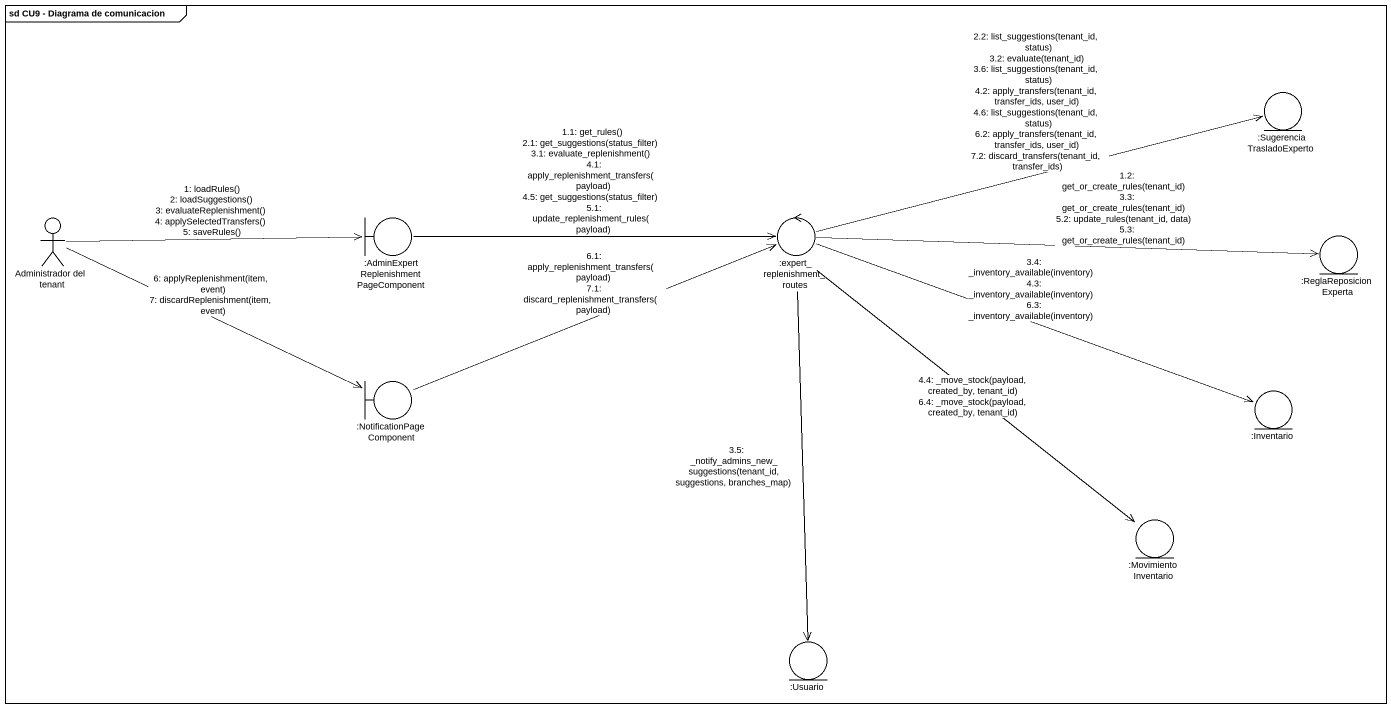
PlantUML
@startuml
mainframe sd CU9 - Diagrama de comunicacion
entity ":SugerenciaTrasladoExperto" as SugerenciaTrasladoExperto
actor "Administrador del tenant" as Administrador_del_tenant
boundary ":AdminExpertReplenishmentPageComponent" as AdminExpertReplenishmentPage
control ":expert_replenishment_routes" as expert_replenishment_routes
entity ":ReglaReposicionExperta" as ReglaReposicionExperta
boundary ":NotificationPageComponent" as NotificationPageComponent
entity ":Inventario" as Inventario
entity ":MovimientoInventario" as MovimientoInventario
entity ":Usuario" as Usuario
Administrador_del_tenant -right-> AdminExpertReplenishmentPage : 1: loadRules()\n2: loadSuggestions()\n3: evaluateReplenishment()\n4: applySelectedTransfers()\n5: saveRules()
AdminExpertReplenishmentPage -right-> expert_replenishment_routes : 1.1: get_rules()\n2.1: get_suggestions(status_filter)\n3.1: evaluate_replenishment()\n4.1: apply_replenishment_transfers(payload)\n4.5: get_suggestions(status_filter)\n5.1: update_replenishment_rules(payload)
expert_replenishment_routes -right-> ReglaReposicionExperta : 1.2: get_or_create_rules(tenant_id)\n3.3: get_or_create_rules(tenant_id)\n5.2: update_rules(tenant_id, data)\n5.3: get_or_create_rules(tenant_id)
expert_replenishment_routes -right-> SugerenciaTrasladoExperto : 2.2: list_suggestions(tenant_id, status)\n3.2: evaluate(tenant_id)\n3.6: list_suggestions(tenant_id, status)\n4.2: apply_transfers(tenant_id, transfer_ids, user_id)\n4.6: list_suggestions(tenant_id, status)\n6.2: apply_transfers(tenant_id, transfer_ids, user_id)\n7.2: discard_transfers(tenant_id, transfer_ids)
expert_replenishment_routes -right-> Inventario : 3.4: _inventory_available(inventory)\n4.3: _inventory_available(inventory)\n6.3: _inventory_available(inventory)
expert_replenishment_routes --> Usuario : 3.5: _notify_admins_new_suggestions(tenant_id, suggestions, branches_map)
expert_replenishment_routes --> MovimientoInventario : 4.4: _move_stock(payload, created_by, tenant_id)\n6.4: _move_stock(payload, created_by, tenant_id)
Administrador_del_tenant -right-> NotificationPageComponent : 6: applyReplenishment(item, event)\n7: discardReplenishment(item, event)
NotificationPageComponent -right-> expert_replenishment_routes : 6.1: apply_replenishment_transfers(payload)\n7.1: discard_replenishment_transfers(payload)
@enduml
